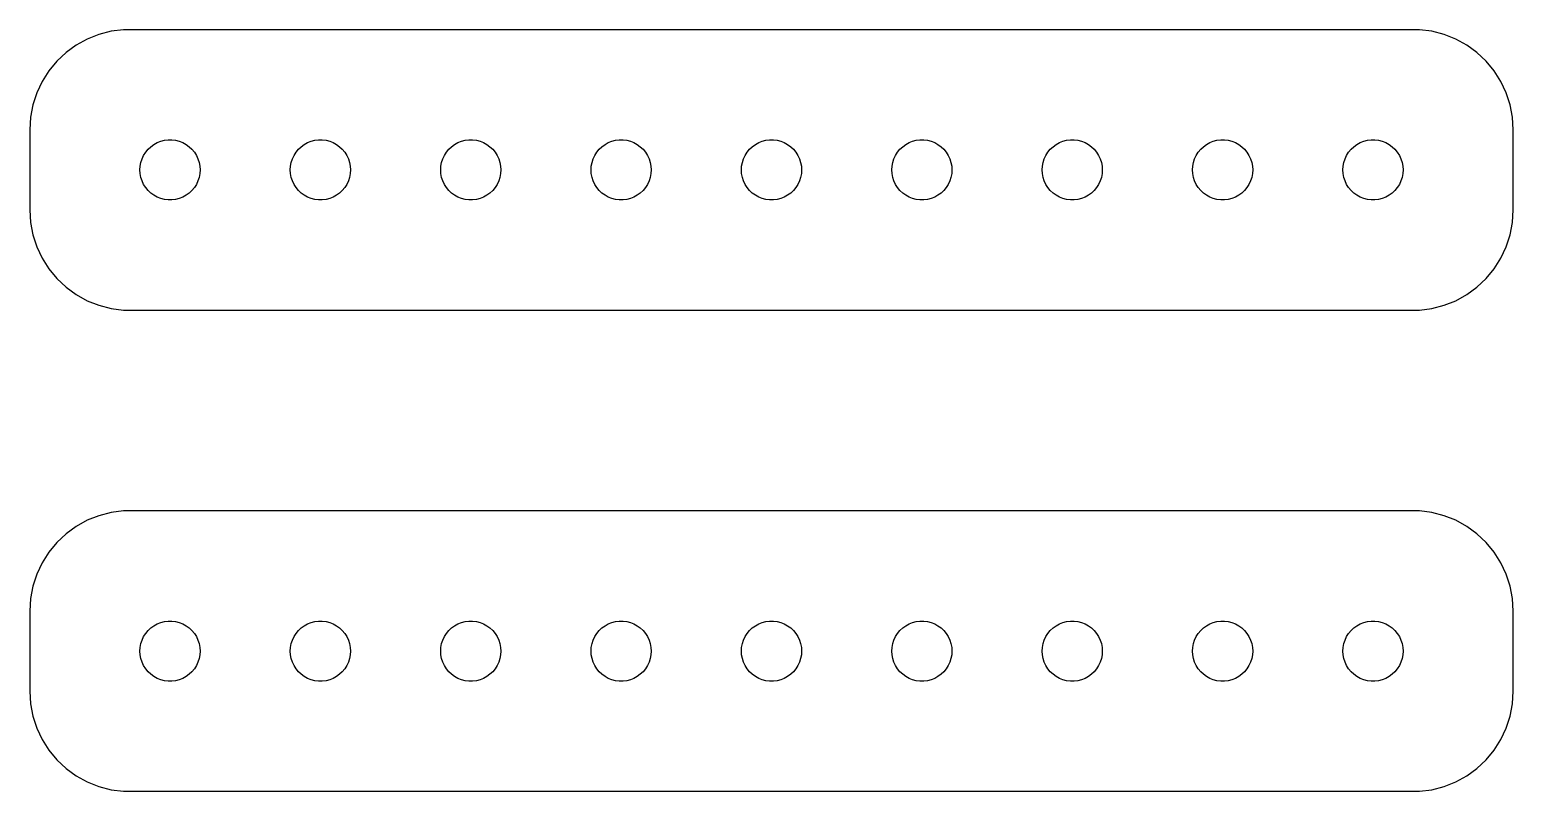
# Model space of a CAD drawing. Header units: metres. Extents: x -37 to 37, y 65 to 151.
# Drawn here: x -37 to 37, y 65 to 103 of the extents above; entities that cross this region are included whole.
import ezdxf

# ---------------------------------------------------------------- set-up
doc = ezdxf.new("R2010")
doc.units = ezdxf.units.M

msp = doc.modelspace()

# ---------------------------------------------------------------- linework, layer by layer
for p, q in [((-32.9369, 102.911), (-33.5451, 102.755)), ((-32.3139, 102.99), (-32.9369, 102.911)), ((32.3139, 102.99), (-32.3139, 102.99)), ((32.9369, 102.911), (32.3139, 102.99)), ((33.5451, 102.755), (32.9369, 102.911)), ((-34.6791, 102.222), (-35.1871, 101.853)), ((-34.1289, 102.524), (-34.6791, 102.222)), ((-33.5451, 102.755), (-34.1289, 102.524)), ((34.1289, 102.524), (33.5451, 102.755)), ((34.6791, 102.222), (34.1289, 102.524)), ((35.1871, 101.853), (34.6791, 102.222)), ((-35.6448, 101.423), (-36.0451, 100.939)), ((-35.1871, 101.853), (-35.6448, 101.423)), ((35.6448, 101.423), (35.1871, 101.853)), ((36.0451, 100.939), (35.6448, 101.423)), ((-36.0451, 100.939), (-36.3815, 100.409)), ((36.3815, 100.409), (36.0451, 100.939)), ((-36.3815, 100.409), (-36.6489, 99.8406)), ((36.6489, 99.8406), (36.3815, 100.409)), ((-36.8429, 99.2434), (-36.9606, 98.6267)), ((-36.6489, 99.8406), (-36.8429, 99.2434)), ((36.8429, 99.2434), (36.6489, 99.8406)), ((36.9606, 98.6267), (36.8429, 99.2434)), ((-36.9606, 98.6267), (-37, 98)), ((37, 98), (36.9606, 98.6267)), ((-37, 98), (-37, 94)), ((37, 94), (37, 98)), ((-31.2135, 96.8817), (-31.0934, 97.0268)), ((-31.0934, 97.0268), (-30.9561, 97.1558)), ((-30.9561, 97.1558), (-30.8037, 97.2665)), ((-30.8037, 97.2665), (-30.6387, 97.3572)), ((-30.6387, 97.3572), (-30.4635, 97.4266)), ((-30.4635, 97.4266), (-30.2811, 97.4734)), ((-30.2811, 97.4734), (-30.0942, 97.497)), ((-30.0942, 97.497), (-29.9058, 97.497)), ((-29.9058, 97.497), (-29.7189, 97.4734)), ((-29.7189, 97.4734), (-29.5365, 97.4266)), ((-29.5365, 97.4266), (-29.3613, 97.3572)), ((-29.3613, 97.3572), (-29.1963, 97.2665)), ((-29.1963, 97.2665), (-29.0439, 97.1558)), ((-29.0439, 97.1558), (-28.9065, 97.0268)), ((-28.9065, 97.0268), (-28.7865, 96.8817)), ((-23.7135, 96.8817), (-23.5934, 97.0268)), ((-23.5934, 97.0268), (-23.4561, 97.1558)), ((-23.4561, 97.1558), (-23.3037, 97.2665)), ((-23.3037, 97.2665), (-23.1387, 97.3572)), ((-23.1387, 97.3572), (-22.9635, 97.4266)), ((-22.9635, 97.4266), (-22.7811, 97.4734)), ((-22.7811, 97.4734), (-22.5942, 97.497)), ((-22.5942, 97.497), (-22.4058, 97.497)), ((-22.4058, 97.497), (-22.2189, 97.4734)), ((-22.2189, 97.4734), (-22.0365, 97.4266)), ((-22.0365, 97.4266), (-21.8613, 97.3572)), ((-21.8613, 97.3572), (-21.6963, 97.2665)), ((-21.6963, 97.2665), (-21.5439, 97.1558)), ((-21.5439, 97.1558), (-21.4065, 97.0268)), ((-21.4065, 97.0268), (-21.2865, 96.8817)), ((-16.2135, 96.8817), (-16.0934, 97.0268)), ((-16.0934, 97.0268), (-15.9561, 97.1558)), ((-15.9561, 97.1558), (-15.8037, 97.2665)), ((-15.8037, 97.2665), (-15.6387, 97.3572)), ((-15.6387, 97.3572), (-15.4635, 97.4266)), ((-15.4635, 97.4266), (-15.2811, 97.4734)), ((-15.2811, 97.4734), (-15.0942, 97.497)), ((-15.0942, 97.497), (-14.9058, 97.497)), ((-14.9058, 97.497), (-14.7189, 97.4734)), ((-14.7189, 97.4734), (-14.5365, 97.4266)), ((-14.5365, 97.4266), (-14.3613, 97.3572)), ((-14.3613, 97.3572), (-14.1963, 97.2665)), ((-14.1963, 97.2665), (-14.0439, 97.1558)), ((-14.0439, 97.1558), (-13.9065, 97.0268)), ((-13.9065, 97.0268), (-13.7865, 96.8817)), ((-8.71352, 96.8817), (-8.59344, 97.0268)), ((-8.59344, 97.0268), (-8.45613, 97.1558)), ((-8.45613, 97.1558), (-8.30373, 97.2665)), ((-8.30373, 97.2665), (-8.13866, 97.3572)), ((-8.13866, 97.3572), (-7.96352, 97.4266)), ((-7.96352, 97.4266), (-7.78107, 97.4734)), ((-7.78107, 97.4734), (-7.59418, 97.497)), ((-7.59418, 97.497), (-7.40581, 97.497)), ((-7.40581, 97.497), (-7.21892, 97.4734)), ((-7.21892, 97.4734), (-7.03647, 97.4266)), ((-7.03647, 97.4266), (-6.86133, 97.3572)), ((-6.86133, 97.3572), (-6.69626, 97.2665)), ((-6.69626, 97.2665), (-6.54385, 97.1558)), ((-6.54385, 97.1558), (-6.40654, 97.0268)), ((-6.40654, 97.0268), (-6.28647, 96.8817)), ((-1.21352, 96.8817), (-1.09344, 97.0268)), ((-1.09344, 97.0268), (-0.956131, 97.1558)), ((-0.956131, 97.1558), (-0.803726, 97.2665)), ((-0.803726, 97.2665), (-0.638657, 97.3572)), ((-0.638657, 97.3572), (-0.463516, 97.4266)), ((-0.463516, 97.4266), (-0.281067, 97.4734)), ((-0.281067, 97.4734), (-0.094177, 97.497)), ((-0.094177, 97.497), (0.094177, 97.497)), ((0.094177, 97.497), (0.281067, 97.4734)), ((0.281067, 97.4734), (0.463516, 97.4266)), ((0.463516, 97.4266), (0.638657, 97.3572)), ((0.638657, 97.3572), (0.803726, 97.2665)), ((0.803726, 97.2665), (0.956131, 97.1558)), ((0.956131, 97.1558), (1.09344, 97.0268)), ((1.09344, 97.0268), (1.21352, 96.8817)), ((6.28647, 96.8817), (6.40654, 97.0268)), ((6.40654, 97.0268), (6.54385, 97.1558)), ((6.54385, 97.1558), (6.69626, 97.2665)), ((6.69626, 97.2665), (6.86133, 97.3572)), ((6.86133, 97.3572), (7.03647, 97.4266)), ((7.03647, 97.4266), (7.21892, 97.4734)), ((7.21892, 97.4734), (7.40581, 97.497)), ((7.40581, 97.497), (7.59418, 97.497)), ((7.59418, 97.497), (7.78107, 97.4734)), ((7.78107, 97.4734), (7.96352, 97.4266)), ((7.96352, 97.4266), (8.13866, 97.3572)), ((8.13866, 97.3572), (8.30373, 97.2665)), ((8.30373, 97.2665), (8.45613, 97.1558)), ((8.45613, 97.1558), (8.59344, 97.0268)), ((8.59344, 97.0268), (8.71352, 96.8817)), ((13.7865, 96.8817), (13.9065, 97.0268)), ((13.9065, 97.0268), (14.0439, 97.1558)), ((14.0439, 97.1558), (14.1963, 97.2665)), ((14.1963, 97.2665), (14.3613, 97.3572)), ((14.3613, 97.3572), (14.5365, 97.4266)), ((14.5365, 97.4266), (14.7189, 97.4734)), ((14.7189, 97.4734), (14.9058, 97.497)), ((14.9058, 97.497), (15.0942, 97.497)), ((15.0942, 97.497), (15.2811, 97.4734)), ((15.2811, 97.4734), (15.4635, 97.4266)), ((15.4635, 97.4266), (15.6387, 97.3572)), ((15.6387, 97.3572), (15.8037, 97.2665)), ((15.8037, 97.2665), (15.9561, 97.1558)), ((15.9561, 97.1558), (16.0934, 97.0268)), ((16.0934, 97.0268), (16.2135, 96.8817)), ((21.2865, 96.8817), (21.4065, 97.0268)), ((21.4065, 97.0268), (21.5439, 97.1558)), ((21.5439, 97.1558), (21.6963, 97.2665)), ((21.6963, 97.2665), (21.8613, 97.3572)), ((21.8613, 97.3572), (22.0365, 97.4266)), ((22.0365, 97.4266), (22.2189, 97.4734)), ((22.2189, 97.4734), (22.4058, 97.497)), ((22.4058, 97.497), (22.5942, 97.497)), ((22.5942, 97.497), (22.7811, 97.4734)), ((22.7811, 97.4734), (22.9635, 97.4266)), ((22.9635, 97.4266), (23.1387, 97.3572)), ((23.1387, 97.3572), (23.3037, 97.2665)), ((23.3037, 97.2665), (23.4561, 97.1558)), ((23.4561, 97.1558), (23.5934, 97.0268)), ((23.5934, 97.0268), (23.7135, 96.8817)), ((28.7865, 96.8817), (28.9065, 97.0268)), ((28.9065, 97.0268), (29.0439, 97.1558)), ((29.0439, 97.1558), (29.1963, 97.2665)), ((29.1963, 97.2665), (29.3613, 97.3572)), ((29.3613, 97.3572), (29.5365, 97.4266)), ((29.5365, 97.4266), (29.7189, 97.4734)), ((29.7189, 97.4734), (29.9058, 97.497)), ((29.9058, 97.497), (30.0942, 97.497)), ((30.0942, 97.497), (30.2811, 97.4734)), ((30.2811, 97.4734), (30.4635, 97.4266)), ((30.4635, 97.4266), (30.6387, 97.3572)), ((30.6387, 97.3572), (30.8037, 97.2665)), ((30.8037, 97.2665), (30.9561, 97.1558)), ((30.9561, 97.1558), (31.0934, 97.0268)), ((31.0934, 97.0268), (31.2135, 96.8817)), ((-31.4882, 96.188), (-31.4529, 96.373)), ((-31.4529, 96.373), (-31.3947, 96.5522)), ((-31.3947, 96.5522), (-31.3145, 96.7226)), ((-31.3145, 96.7226), (-31.2135, 96.8817)), ((-28.7865, 96.8817), (-28.6855, 96.7226)), ((-28.6855, 96.7226), (-28.6053, 96.5522)), ((-28.6053, 96.5522), (-28.5471, 96.373)), ((-28.5471, 96.373), (-28.5118, 96.188)), ((-23.9882, 96.188), (-23.9529, 96.373)), ((-23.9529, 96.373), (-23.8947, 96.5522)), ((-23.8947, 96.5522), (-23.8145, 96.7226)), ((-23.8145, 96.7226), (-23.7135, 96.8817)), ((-21.2865, 96.8817), (-21.1855, 96.7226)), ((-21.1855, 96.7226), (-21.1053, 96.5522)), ((-21.1053, 96.5522), (-21.0471, 96.373)), ((-21.0471, 96.373), (-21.0118, 96.188)), ((-16.4882, 96.188), (-16.4529, 96.373)), ((-16.4529, 96.373), (-16.3947, 96.5522)), ((-16.3947, 96.5522), (-16.3145, 96.7226)), ((-16.3145, 96.7226), (-16.2135, 96.8817)), ((-13.7865, 96.8817), (-13.6855, 96.7226)), ((-13.6855, 96.7226), (-13.6053, 96.5522)), ((-13.6053, 96.5522), (-13.5471, 96.373)), ((-13.5471, 96.373), (-13.5118, 96.188)), ((-8.98816, 96.188), (-8.95287, 96.373)), ((-8.95287, 96.373), (-8.89465, 96.5522)), ((-8.89465, 96.5522), (-8.81445, 96.7226)), ((-8.81445, 96.7226), (-8.71352, 96.8817)), ((-6.28647, 96.8817), (-6.18553, 96.7226)), ((-6.18553, 96.7226), (-6.10533, 96.5522)), ((-6.10533, 96.5522), (-6.04712, 96.373)), ((-6.04712, 96.373), (-6.01183, 96.188)), ((-1.48816, 96.188), (-1.45287, 96.373)), ((-1.45287, 96.373), (-1.39465, 96.5522)), ((-1.39465, 96.5522), (-1.31445, 96.7226)), ((-1.31445, 96.7226), (-1.21352, 96.8817)), ((1.21352, 96.8817), (1.31445, 96.7226)), ((1.31445, 96.7226), (1.39465, 96.5522)), ((1.39465, 96.5522), (1.45287, 96.373)), ((1.45287, 96.373), (1.48816, 96.188)), ((6.01183, 96.188), (6.04712, 96.373)), ((6.04712, 96.373), (6.10533, 96.5522)), ((6.10533, 96.5522), (6.18553, 96.7226)), ((6.18553, 96.7226), (6.28647, 96.8817)), ((8.71352, 96.8817), (8.81445, 96.7226)), ((8.81445, 96.7226), (8.89465, 96.5522)), ((8.89465, 96.5522), (8.95287, 96.373)), ((8.95287, 96.373), (8.98816, 96.188)), ((13.5118, 96.188), (13.5471, 96.373)), ((13.5471, 96.373), (13.6053, 96.5522)), ((13.6053, 96.5522), (13.6855, 96.7226)), ((13.6855, 96.7226), (13.7865, 96.8817)), ((16.2135, 96.8817), (16.3145, 96.7226)), ((16.3145, 96.7226), (16.3947, 96.5522)), ((16.3947, 96.5522), (16.4529, 96.373)), ((16.4529, 96.373), (16.4882, 96.188)), ((21.0118, 96.188), (21.0471, 96.373)), ((21.0471, 96.373), (21.1053, 96.5522)), ((21.1053, 96.5522), (21.1855, 96.7226)), ((21.1855, 96.7226), (21.2865, 96.8817)), ((23.7135, 96.8817), (23.8145, 96.7226)), ((23.8145, 96.7226), (23.8947, 96.5522)), ((23.8947, 96.5522), (23.9529, 96.373)), ((23.9529, 96.373), (23.9882, 96.188)), ((28.5118, 96.188), (28.5471, 96.373)), ((28.5471, 96.373), (28.6053, 96.5522)), ((28.6053, 96.5522), (28.6855, 96.7226)), ((28.6855, 96.7226), (28.7865, 96.8817)), ((31.2135, 96.8817), (31.3145, 96.7226)), ((31.3145, 96.7226), (31.3947, 96.5522)), ((31.3947, 96.5522), (31.4529, 96.373)), ((31.4529, 96.373), (31.4882, 96.188)), ((-31.5, 96), (-31.4882, 96.188)), ((-31.4882, 95.812), (-31.5, 96)), ((-31.4529, 95.627), (-31.4882, 95.812)), ((-31.3947, 95.4478), (-31.4529, 95.627)), ((-28.5471, 95.627), (-28.6053, 95.4478)), ((-28.5118, 95.812), (-28.5471, 95.627)), ((-28.5118, 96.188), (-28.5, 96)), ((-28.5, 96), (-28.5118, 95.812)), ((-24, 96), (-23.9882, 96.188)), ((-23.9882, 95.812), (-24, 96)), ((-23.9529, 95.627), (-23.9882, 95.812)), ((-23.8947, 95.4478), (-23.9529, 95.627)), ((-21.0471, 95.627), (-21.1053, 95.4478)), ((-21.0118, 95.812), (-21.0471, 95.627)), ((-21.0118, 96.188), (-21, 96)), ((-21, 96), (-21.0118, 95.812)), ((-16.5, 96), (-16.4882, 96.188)), ((-16.4882, 95.812), (-16.5, 96)), ((-16.4529, 95.627), (-16.4882, 95.812)), ((-16.3947, 95.4478), (-16.4529, 95.627)), ((-13.5471, 95.627), (-13.6053, 95.4478)), ((-13.5118, 95.812), (-13.5471, 95.627)), ((-13.5118, 96.188), (-13.5, 96)), ((-13.5, 96), (-13.5118, 95.812)), ((-9, 96), (-8.98816, 96.188)), ((-8.98816, 95.812), (-9, 96)), ((-8.95287, 95.627), (-8.98816, 95.812)), ((-8.89465, 95.4478), (-8.95287, 95.627)), ((-6.04712, 95.627), (-6.10533, 95.4478)), ((-6.01183, 95.812), (-6.04712, 95.627)), ((-6.01183, 96.188), (-6, 96)), ((-6, 96), (-6.01183, 95.812)), ((-1.5, 96), (-1.48816, 96.188)), ((-1.48816, 95.812), (-1.5, 96)), ((-1.45287, 95.627), (-1.48816, 95.812)), ((-1.39465, 95.4478), (-1.45287, 95.627)), ((1.45287, 95.627), (1.39465, 95.4478)), ((1.48816, 95.812), (1.45287, 95.627)), ((1.48816, 96.188), (1.5, 96)), ((1.5, 96), (1.48816, 95.812)), ((6, 96), (6.01183, 96.188)), ((6.01183, 95.812), (6, 96)), ((6.04712, 95.627), (6.01183, 95.812)), ((6.10533, 95.4478), (6.04712, 95.627)), ((8.95287, 95.627), (8.89465, 95.4478)), ((8.98816, 95.812), (8.95287, 95.627)), ((8.98816, 96.188), (9, 96)), ((9, 96), (8.98816, 95.812)), ((13.5, 96), (13.5118, 96.188)), ((13.5118, 95.812), (13.5, 96)), ((13.5471, 95.627), (13.5118, 95.812)), ((13.6053, 95.4478), (13.5471, 95.627)), ((16.4529, 95.627), (16.3947, 95.4478)), ((16.4882, 95.812), (16.4529, 95.627)), ((16.4882, 96.188), (16.5, 96)), ((16.5, 96), (16.4882, 95.812)), ((21, 96), (21.0118, 96.188)), ((21.0118, 95.812), (21, 96)), ((21.0471, 95.627), (21.0118, 95.812)), ((21.1053, 95.4478), (21.0471, 95.627)), ((23.9529, 95.627), (23.8947, 95.4478)), ((23.9882, 95.812), (23.9529, 95.627)), ((23.9882, 96.188), (24, 96)), ((24, 96), (23.9882, 95.812)), ((28.5, 96), (28.5118, 96.188)), ((28.5118, 95.812), (28.5, 96)), ((28.5471, 95.627), (28.5118, 95.812)), ((28.6053, 95.4478), (28.5471, 95.627)), ((31.4529, 95.627), (31.3947, 95.4478)), ((31.4882, 95.812), (31.4529, 95.627)), ((31.4882, 96.188), (31.5, 96)), ((31.5, 96), (31.4882, 95.812)), ((-31.3145, 95.2774), (-31.3947, 95.4478)), ((-31.2135, 95.1183), (-31.3145, 95.2774)), ((-31.0934, 94.9732), (-31.2135, 95.1183)), ((-30.9561, 94.8442), (-31.0934, 94.9732)), ((-30.8037, 94.7335), (-30.9561, 94.8442)), ((-30.6387, 94.6428), (-30.8037, 94.7335)), ((-29.1963, 94.7335), (-29.3613, 94.6428)), ((-29.0439, 94.8442), (-29.1963, 94.7335)), ((-28.9065, 94.9732), (-29.0439, 94.8442)), ((-28.7865, 95.1183), (-28.9065, 94.9732)), ((-28.6855, 95.2774), (-28.7865, 95.1183)), ((-28.6053, 95.4478), (-28.6855, 95.2774)), ((-23.8145, 95.2774), (-23.8947, 95.4478)), ((-23.7135, 95.1183), (-23.8145, 95.2774)), ((-23.5934, 94.9732), (-23.7135, 95.1183)), ((-23.4561, 94.8442), (-23.5934, 94.9732)), ((-23.3037, 94.7335), (-23.4561, 94.8442)), ((-23.1387, 94.6428), (-23.3037, 94.7335)), ((-21.6963, 94.7335), (-21.8613, 94.6428)), ((-21.5439, 94.8442), (-21.6963, 94.7335)), ((-21.4065, 94.9732), (-21.5439, 94.8442)), ((-21.2865, 95.1183), (-21.4065, 94.9732)), ((-21.1855, 95.2774), (-21.2865, 95.1183)), ((-21.1053, 95.4478), (-21.1855, 95.2774)), ((-16.3145, 95.2774), (-16.3947, 95.4478)), ((-16.2135, 95.1183), (-16.3145, 95.2774)), ((-16.0934, 94.9732), (-16.2135, 95.1183)), ((-15.9561, 94.8442), (-16.0934, 94.9732)), ((-15.8037, 94.7335), (-15.9561, 94.8442)), ((-15.6387, 94.6428), (-15.8037, 94.7335)), ((-14.1963, 94.7335), (-14.3613, 94.6428)), ((-14.0439, 94.8442), (-14.1963, 94.7335)), ((-13.9065, 94.9732), (-14.0439, 94.8442)), ((-13.7865, 95.1183), (-13.9065, 94.9732)), ((-13.6855, 95.2774), (-13.7865, 95.1183)), ((-13.6053, 95.4478), (-13.6855, 95.2774)), ((-8.81445, 95.2774), (-8.89465, 95.4478)), ((-8.71352, 95.1183), (-8.81445, 95.2774)), ((-8.59344, 94.9732), (-8.71352, 95.1183)), ((-8.45613, 94.8442), (-8.59344, 94.9732)), ((-8.30373, 94.7335), (-8.45613, 94.8442)), ((-8.13866, 94.6428), (-8.30373, 94.7335)), ((-6.69626, 94.7335), (-6.86133, 94.6428)), ((-6.54385, 94.8442), (-6.69626, 94.7335)), ((-6.40654, 94.9732), (-6.54385, 94.8442)), ((-6.28647, 95.1183), (-6.40654, 94.9732)), ((-6.18553, 95.2774), (-6.28647, 95.1183)), ((-6.10533, 95.4478), (-6.18553, 95.2774)), ((-1.31445, 95.2774), (-1.39465, 95.4478)), ((-1.21352, 95.1183), (-1.31445, 95.2774)), ((-1.09344, 94.9732), (-1.21352, 95.1183)), ((-0.956131, 94.8442), (-1.09344, 94.9732)), ((-0.803726, 94.7335), (-0.956131, 94.8442)), ((-0.638657, 94.6428), (-0.803726, 94.7335)), ((0.803726, 94.7335), (0.638657, 94.6428)), ((0.956131, 94.8442), (0.803726, 94.7335)), ((1.09344, 94.9732), (0.956131, 94.8442)), ((1.21352, 95.1183), (1.09344, 94.9732)), ((1.31445, 95.2774), (1.21352, 95.1183)), ((1.39465, 95.4478), (1.31445, 95.2774)), ((6.18553, 95.2774), (6.10533, 95.4478)), ((6.28647, 95.1183), (6.18553, 95.2774)), ((6.40654, 94.9732), (6.28647, 95.1183)), ((6.54385, 94.8442), (6.40654, 94.9732)), ((6.69626, 94.7335), (6.54385, 94.8442)), ((6.86133, 94.6428), (6.69626, 94.7335)), ((8.30373, 94.7335), (8.13866, 94.6428)), ((8.45613, 94.8442), (8.30373, 94.7335)), ((8.59344, 94.9732), (8.45613, 94.8442)), ((8.71352, 95.1183), (8.59344, 94.9732)), ((8.81445, 95.2774), (8.71352, 95.1183)), ((8.89465, 95.4478), (8.81445, 95.2774)), ((13.6855, 95.2774), (13.6053, 95.4478)), ((13.7865, 95.1183), (13.6855, 95.2774)), ((13.9065, 94.9732), (13.7865, 95.1183)), ((14.0439, 94.8442), (13.9065, 94.9732)), ((14.1963, 94.7335), (14.0439, 94.8442)), ((14.3613, 94.6428), (14.1963, 94.7335)), ((15.8037, 94.7335), (15.6387, 94.6428)), ((15.9561, 94.8442), (15.8037, 94.7335)), ((16.0934, 94.9732), (15.9561, 94.8442)), ((16.2135, 95.1183), (16.0934, 94.9732)), ((16.3145, 95.2774), (16.2135, 95.1183)), ((16.3947, 95.4478), (16.3145, 95.2774)), ((21.1855, 95.2774), (21.1053, 95.4478)), ((21.2865, 95.1183), (21.1855, 95.2774)), ((21.4065, 94.9732), (21.2865, 95.1183)), ((21.5439, 94.8442), (21.4065, 94.9732)), ((21.6963, 94.7335), (21.5439, 94.8442)), ((21.8613, 94.6428), (21.6963, 94.7335)), ((23.3037, 94.7335), (23.1387, 94.6428)), ((23.4561, 94.8442), (23.3037, 94.7335)), ((23.5934, 94.9732), (23.4561, 94.8442)), ((23.7135, 95.1183), (23.5934, 94.9732)), ((23.8145, 95.2774), (23.7135, 95.1183)), ((23.8947, 95.4478), (23.8145, 95.2774)), ((28.6855, 95.2774), (28.6053, 95.4478)), ((28.7865, 95.1183), (28.6855, 95.2774)), ((28.9065, 94.9732), (28.7865, 95.1183)), ((29.0439, 94.8442), (28.9065, 94.9732)), ((29.1963, 94.7335), (29.0439, 94.8442)), ((29.3613, 94.6428), (29.1963, 94.7335)), ((30.8037, 94.7335), (30.6387, 94.6428)), ((30.9561, 94.8442), (30.8037, 94.7335)), ((31.0934, 94.9732), (30.9561, 94.8442)), ((31.2135, 95.1183), (31.0934, 94.9732)), ((31.3145, 95.2774), (31.2135, 95.1183)), ((31.3947, 95.4478), (31.3145, 95.2774)), ((-37, 94), (-36.9606, 93.3733)), ((-30.4635, 94.5734), (-30.6387, 94.6428)), ((-30.2811, 94.5266), (-30.4635, 94.5734)), ((-30.0942, 94.503), (-30.2811, 94.5266)), ((-29.9058, 94.503), (-30.0942, 94.503)), ((-29.7189, 94.5266), (-29.9058, 94.503)), ((-29.5365, 94.5734), (-29.7189, 94.5266)), ((-29.3613, 94.6428), (-29.5365, 94.5734)), ((-22.9635, 94.5734), (-23.1387, 94.6428)), ((-22.7811, 94.5266), (-22.9635, 94.5734)), ((-22.5942, 94.503), (-22.7811, 94.5266)), ((-22.4058, 94.503), (-22.5942, 94.503)), ((-22.2189, 94.5266), (-22.4058, 94.503)), ((-22.0365, 94.5734), (-22.2189, 94.5266)), ((-21.8613, 94.6428), (-22.0365, 94.5734)), ((-15.4635, 94.5734), (-15.6387, 94.6428)), ((-15.2811, 94.5266), (-15.4635, 94.5734)), ((-15.0942, 94.503), (-15.2811, 94.5266)), ((-14.9058, 94.503), (-15.0942, 94.503)), ((-14.7189, 94.5266), (-14.9058, 94.503)), ((-14.5365, 94.5734), (-14.7189, 94.5266)), ((-14.3613, 94.6428), (-14.5365, 94.5734)), ((-7.96352, 94.5734), (-8.13866, 94.6428)), ((-7.78107, 94.5266), (-7.96352, 94.5734)), ((-7.59418, 94.503), (-7.78107, 94.5266)), ((-7.40581, 94.503), (-7.59418, 94.503)), ((-7.21892, 94.5266), (-7.40581, 94.503)), ((-7.03647, 94.5734), (-7.21892, 94.5266)), ((-6.86133, 94.6428), (-7.03647, 94.5734)), ((-0.463516, 94.5734), (-0.638657, 94.6428)), ((-0.281067, 94.5266), (-0.463516, 94.5734)), ((-0.094177, 94.503), (-0.281067, 94.5266)), ((0.094177, 94.503), (-0.094177, 94.503)), ((0.281067, 94.5266), (0.094177, 94.503)), ((0.463516, 94.5734), (0.281067, 94.5266)), ((0.638657, 94.6428), (0.463516, 94.5734)), ((7.03647, 94.5734), (6.86133, 94.6428)), ((7.21892, 94.5266), (7.03647, 94.5734)), ((7.40581, 94.503), (7.21892, 94.5266)), ((7.59418, 94.503), (7.40581, 94.503)), ((7.78107, 94.5266), (7.59418, 94.503)), ((7.96352, 94.5734), (7.78107, 94.5266)), ((8.13866, 94.6428), (7.96352, 94.5734)), ((14.5365, 94.5734), (14.3613, 94.6428)), ((14.7189, 94.5266), (14.5365, 94.5734)), ((14.9058, 94.503), (14.7189, 94.5266)), ((15.0942, 94.503), (14.9058, 94.503)), ((15.2811, 94.5266), (15.0942, 94.503)), ((15.4635, 94.5734), (15.2811, 94.5266)), ((15.6387, 94.6428), (15.4635, 94.5734)), ((22.0365, 94.5734), (21.8613, 94.6428)), ((22.2189, 94.5266), (22.0365, 94.5734)), ((22.4058, 94.503), (22.2189, 94.5266)), ((22.5942, 94.503), (22.4058, 94.503)), ((22.7811, 94.5266), (22.5942, 94.503)), ((22.9635, 94.5734), (22.7811, 94.5266)), ((23.1387, 94.6428), (22.9635, 94.5734)), ((29.5365, 94.5734), (29.3613, 94.6428)), ((29.7189, 94.5266), (29.5365, 94.5734)), ((29.9058, 94.503), (29.7189, 94.5266)), ((30.0942, 94.503), (29.9058, 94.503)), ((30.2811, 94.5266), (30.0942, 94.503)), ((30.4635, 94.5734), (30.2811, 94.5266)), ((30.6387, 94.6428), (30.4635, 94.5734)), ((36.9606, 93.3733), (37, 94)), ((-36.9606, 93.3733), (-36.8429, 92.7566)), ((36.8429, 92.7566), (36.9606, 93.3733)), ((-36.8429, 92.7566), (-36.6489, 92.1594)), ((36.6489, 92.1594), (36.8429, 92.7566)), ((-36.6489, 92.1594), (-36.3815, 91.5912)), ((36.3815, 91.5912), (36.6489, 92.1594)), ((-36.3815, 91.5912), (-36.0451, 91.0611)), ((-36.0451, 91.0611), (-35.6448, 90.5773)), ((35.6448, 90.5773), (36.0451, 91.0611)), ((36.0451, 91.0611), (36.3815, 91.5912)), ((-35.6448, 90.5773), (-35.1871, 90.1474)), ((35.1871, 90.1474), (35.6448, 90.5773)), ((-35.1871, 90.1474), (-34.6791, 89.7784)), ((-34.6791, 89.7784), (-34.1289, 89.4759)), ((34.1289, 89.4759), (34.6791, 89.7784)), ((34.6791, 89.7784), (35.1871, 90.1474)), ((-34.1289, 89.4759), (-33.5451, 89.2447)), ((-33.5451, 89.2447), (-32.9369, 89.0886)), ((-32.9369, 89.0886), (-32.3139, 89.0099)), ((-32.3139, 89.0099), (32.3139, 89.0099)), ((32.3139, 89.0099), (32.9369, 89.0886)), ((32.9369, 89.0886), (33.5451, 89.2447)), ((33.5451, 89.2447), (34.1289, 89.4759)), ((-34.1289, 78.5241), (-34.6791, 78.2216)), ((-33.5451, 78.7553), (-34.1289, 78.5241)), ((-32.9369, 78.9114), (-33.5451, 78.7553)), ((-32.3139, 78.9901), (-32.9369, 78.9114)), ((32.3139, 78.9901), (-32.3139, 78.9901)), ((32.9369, 78.9114), (32.3139, 78.9901)), ((33.5451, 78.7553), (32.9369, 78.9114)), ((34.1289, 78.5241), (33.5451, 78.7553)), ((34.6791, 78.2216), (34.1289, 78.5241)), ((-35.1871, 77.8526), (-35.6448, 77.4227)), ((-34.6791, 78.2216), (-35.1871, 77.8526)), ((35.1871, 77.8526), (34.6791, 78.2216)), ((35.6448, 77.4227), (35.1871, 77.8526)), ((-35.6448, 77.4227), (-36.0451, 76.9389)), ((36.0451, 76.9389), (35.6448, 77.4227)), ((-36.3815, 76.4088), (-36.6489, 75.8406)), ((-36.0451, 76.9389), (-36.3815, 76.4088)), ((36.3815, 76.4088), (36.0451, 76.9389)), ((36.6489, 75.8406), (36.3815, 76.4088)), ((-36.6489, 75.8406), (-36.8429, 75.2434)), ((36.8429, 75.2434), (36.6489, 75.8406)), ((-36.8429, 75.2434), (-36.9606, 74.6267)), ((36.9606, 74.6267), (36.8429, 75.2434)), ((-36.9606, 74.6267), (-37, 74)), ((-37, 74), (-37, 70)), ((37, 74), (36.9606, 74.6267)), ((37, 70), (37, 74)), ((-30.9561, 73.1558), (-30.8037, 73.2665)), ((-30.8037, 73.2665), (-30.6387, 73.3572)), ((-30.6387, 73.3572), (-30.4635, 73.4266)), ((-30.4635, 73.4266), (-30.2811, 73.4734)), ((-30.2811, 73.4734), (-30.0942, 73.497)), ((-30.0942, 73.497), (-29.9058, 73.497)), ((-29.9058, 73.497), (-29.7189, 73.4734)), ((-29.7189, 73.4734), (-29.5365, 73.4266)), ((-29.5365, 73.4266), (-29.3613, 73.3572)), ((-29.3613, 73.3572), (-29.1963, 73.2665)), ((-29.1963, 73.2665), (-29.0439, 73.1558)), ((-23.4561, 73.1558), (-23.3037, 73.2665)), ((-23.3037, 73.2665), (-23.1387, 73.3572)), ((-23.1387, 73.3572), (-22.9635, 73.4266)), ((-22.9635, 73.4266), (-22.7811, 73.4734)), ((-22.7811, 73.4734), (-22.5942, 73.497)), ((-22.5942, 73.497), (-22.4058, 73.497)), ((-22.4058, 73.497), (-22.2189, 73.4734)), ((-22.2189, 73.4734), (-22.0365, 73.4266)), ((-22.0365, 73.4266), (-21.8613, 73.3572)), ((-21.8613, 73.3572), (-21.6963, 73.2665)), ((-21.6963, 73.2665), (-21.5439, 73.1558)), ((-15.9561, 73.1558), (-15.8037, 73.2665)), ((-15.8037, 73.2665), (-15.6387, 73.3572)), ((-15.6387, 73.3572), (-15.4635, 73.4266)), ((-15.4635, 73.4266), (-15.2811, 73.4734)), ((-15.2811, 73.4734), (-15.0942, 73.497)), ((-15.0942, 73.497), (-14.9058, 73.497)), ((-14.9058, 73.497), (-14.7189, 73.4734)), ((-14.7189, 73.4734), (-14.5365, 73.4266)), ((-14.5365, 73.4266), (-14.3613, 73.3572)), ((-14.3613, 73.3572), (-14.1963, 73.2665)), ((-14.1963, 73.2665), (-14.0439, 73.1558)), ((-8.45613, 73.1558), (-8.30373, 73.2665)), ((-8.30373, 73.2665), (-8.13866, 73.3572)), ((-8.13866, 73.3572), (-7.96352, 73.4266)), ((-7.96352, 73.4266), (-7.78107, 73.4734)), ((-7.78107, 73.4734), (-7.59418, 73.497)), ((-7.59418, 73.497), (-7.40581, 73.497)), ((-7.40581, 73.497), (-7.21892, 73.4734)), ((-7.21892, 73.4734), (-7.03647, 73.4266)), ((-7.03647, 73.4266), (-6.86133, 73.3572)), ((-6.86133, 73.3572), (-6.69626, 73.2665)), ((-6.69626, 73.2665), (-6.54385, 73.1558)), ((-0.956131, 73.1558), (-0.803726, 73.2665)), ((-0.803726, 73.2665), (-0.638657, 73.3572)), ((-0.638657, 73.3572), (-0.463516, 73.4266)), ((-0.463516, 73.4266), (-0.281067, 73.4734)), ((-0.281067, 73.4734), (-0.094177, 73.497)), ((-0.094177, 73.497), (0.094177, 73.497)), ((0.094177, 73.497), (0.281067, 73.4734)), ((0.281067, 73.4734), (0.463516, 73.4266)), ((0.463516, 73.4266), (0.638657, 73.3572)), ((0.638657, 73.3572), (0.803726, 73.2665)), ((0.803726, 73.2665), (0.956131, 73.1558)), ((6.54385, 73.1558), (6.69626, 73.2665)), ((6.69626, 73.2665), (6.86133, 73.3572)), ((6.86133, 73.3572), (7.03647, 73.4266)), ((7.03647, 73.4266), (7.21892, 73.4734)), ((7.21892, 73.4734), (7.40581, 73.497)), ((7.40581, 73.497), (7.59418, 73.497)), ((7.59418, 73.497), (7.78107, 73.4734)), ((7.78107, 73.4734), (7.96352, 73.4266)), ((7.96352, 73.4266), (8.13866, 73.3572)), ((8.13866, 73.3572), (8.30373, 73.2665)), ((8.30373, 73.2665), (8.45613, 73.1558)), ((14.0439, 73.1558), (14.1963, 73.2665)), ((14.1963, 73.2665), (14.3613, 73.3572)), ((14.3613, 73.3572), (14.5365, 73.4266)), ((14.5365, 73.4266), (14.7189, 73.4734)), ((14.7189, 73.4734), (14.9058, 73.497)), ((14.9058, 73.497), (15.0942, 73.497)), ((15.0942, 73.497), (15.2811, 73.4734)), ((15.2811, 73.4734), (15.4635, 73.4266)), ((15.4635, 73.4266), (15.6387, 73.3572)), ((15.6387, 73.3572), (15.8037, 73.2665)), ((15.8037, 73.2665), (15.9561, 73.1558)), ((21.5439, 73.1558), (21.6963, 73.2665)), ((21.6963, 73.2665), (21.8613, 73.3572)), ((21.8613, 73.3572), (22.0365, 73.4266)), ((22.0365, 73.4266), (22.2189, 73.4734)), ((22.2189, 73.4734), (22.4058, 73.497)), ((22.4058, 73.497), (22.5942, 73.497)), ((22.5942, 73.497), (22.7811, 73.4734)), ((22.7811, 73.4734), (22.9635, 73.4266)), ((22.9635, 73.4266), (23.1387, 73.3572)), ((23.1387, 73.3572), (23.3037, 73.2665)), ((23.3037, 73.2665), (23.4561, 73.1558)), ((29.0439, 73.1558), (29.1963, 73.2665)), ((29.1963, 73.2665), (29.3613, 73.3572)), ((29.3613, 73.3572), (29.5365, 73.4266)), ((29.5365, 73.4266), (29.7189, 73.4734)), ((29.7189, 73.4734), (29.9058, 73.497)), ((29.9058, 73.497), (30.0942, 73.497)), ((30.0942, 73.497), (30.2811, 73.4734)), ((30.2811, 73.4734), (30.4635, 73.4266)), ((30.4635, 73.4266), (30.6387, 73.3572)), ((30.6387, 73.3572), (30.8037, 73.2665)), ((30.8037, 73.2665), (30.9561, 73.1558)), ((-31.4529, 72.373), (-31.3947, 72.5522)), ((-31.3947, 72.5522), (-31.3145, 72.7226)), ((-31.3145, 72.7226), (-31.2135, 72.8817)), ((-31.2135, 72.8817), (-31.0934, 73.0268)), ((-31.0934, 73.0268), (-30.9561, 73.1558)), ((-29.0439, 73.1558), (-28.9065, 73.0268)), ((-28.9065, 73.0268), (-28.7865, 72.8817)), ((-28.7865, 72.8817), (-28.6855, 72.7226)), ((-28.6855, 72.7226), (-28.6053, 72.5522)), ((-28.6053, 72.5522), (-28.5471, 72.373)), ((-23.9529, 72.373), (-23.8947, 72.5522)), ((-23.8947, 72.5522), (-23.8145, 72.7226)), ((-23.8145, 72.7226), (-23.7135, 72.8817)), ((-23.7135, 72.8817), (-23.5934, 73.0268)), ((-23.5934, 73.0268), (-23.4561, 73.1558)), ((-21.5439, 73.1558), (-21.4065, 73.0268)), ((-21.4065, 73.0268), (-21.2865, 72.8817)), ((-21.2865, 72.8817), (-21.1855, 72.7226)), ((-21.1855, 72.7226), (-21.1053, 72.5522)), ((-21.1053, 72.5522), (-21.0471, 72.373)), ((-16.4529, 72.373), (-16.3947, 72.5522)), ((-16.3947, 72.5522), (-16.3145, 72.7226)), ((-16.3145, 72.7226), (-16.2135, 72.8817)), ((-16.2135, 72.8817), (-16.0934, 73.0268)), ((-16.0934, 73.0268), (-15.9561, 73.1558)), ((-14.0439, 73.1558), (-13.9065, 73.0268)), ((-13.9065, 73.0268), (-13.7865, 72.8817)), ((-13.7865, 72.8817), (-13.6855, 72.7226)), ((-13.6855, 72.7226), (-13.6053, 72.5522)), ((-13.6053, 72.5522), (-13.5471, 72.373)), ((-8.95287, 72.373), (-8.89465, 72.5522)), ((-8.89465, 72.5522), (-8.81445, 72.7226)), ((-8.81445, 72.7226), (-8.71352, 72.8817)), ((-8.71352, 72.8817), (-8.59344, 73.0268)), ((-8.59344, 73.0268), (-8.45613, 73.1558)), ((-6.54385, 73.1558), (-6.40654, 73.0268)), ((-6.40654, 73.0268), (-6.28647, 72.8817)), ((-6.28647, 72.8817), (-6.18553, 72.7226)), ((-6.18553, 72.7226), (-6.10533, 72.5522)), ((-6.10533, 72.5522), (-6.04712, 72.373)), ((-1.45287, 72.373), (-1.39465, 72.5522)), ((-1.39465, 72.5522), (-1.31445, 72.7226)), ((-1.31445, 72.7226), (-1.21352, 72.8817)), ((-1.21352, 72.8817), (-1.09344, 73.0268)), ((-1.09344, 73.0268), (-0.956131, 73.1558)), ((0.956131, 73.1558), (1.09344, 73.0268)), ((1.09344, 73.0268), (1.21352, 72.8817)), ((1.21352, 72.8817), (1.31445, 72.7226)), ((1.31445, 72.7226), (1.39465, 72.5522)), ((1.39465, 72.5522), (1.45287, 72.373)), ((6.04712, 72.373), (6.10533, 72.5522)), ((6.10533, 72.5522), (6.18553, 72.7226)), ((6.18553, 72.7226), (6.28647, 72.8817)), ((6.28647, 72.8817), (6.40654, 73.0268)), ((6.40654, 73.0268), (6.54385, 73.1558)), ((8.45613, 73.1558), (8.59344, 73.0268)), ((8.59344, 73.0268), (8.71352, 72.8817)), ((8.71352, 72.8817), (8.81445, 72.7226)), ((8.81445, 72.7226), (8.89465, 72.5522)), ((8.89465, 72.5522), (8.95287, 72.373)), ((13.5471, 72.373), (13.6053, 72.5522)), ((13.6053, 72.5522), (13.6855, 72.7226)), ((13.6855, 72.7226), (13.7865, 72.8817)), ((13.7865, 72.8817), (13.9065, 73.0268)), ((13.9065, 73.0268), (14.0439, 73.1558)), ((15.9561, 73.1558), (16.0934, 73.0268)), ((16.0934, 73.0268), (16.2135, 72.8817)), ((16.2135, 72.8817), (16.3145, 72.7226)), ((16.3145, 72.7226), (16.3947, 72.5522)), ((16.3947, 72.5522), (16.4529, 72.373)), ((21.0471, 72.373), (21.1053, 72.5522)), ((21.1053, 72.5522), (21.1855, 72.7226)), ((21.1855, 72.7226), (21.2865, 72.8817)), ((21.2865, 72.8817), (21.4065, 73.0268)), ((21.4065, 73.0268), (21.5439, 73.1558)), ((23.4561, 73.1558), (23.5934, 73.0268)), ((23.5934, 73.0268), (23.7135, 72.8817)), ((23.7135, 72.8817), (23.8145, 72.7226)), ((23.8145, 72.7226), (23.8947, 72.5522)), ((23.8947, 72.5522), (23.9529, 72.373)), ((28.5471, 72.373), (28.6053, 72.5522)), ((28.6053, 72.5522), (28.6855, 72.7226)), ((28.6855, 72.7226), (28.7865, 72.8817)), ((28.7865, 72.8817), (28.9065, 73.0268)), ((28.9065, 73.0268), (29.0439, 73.1558)), ((30.9561, 73.1558), (31.0934, 73.0268)), ((31.0934, 73.0268), (31.2135, 72.8817)), ((31.2135, 72.8817), (31.3145, 72.7226)), ((31.3145, 72.7226), (31.3947, 72.5522)), ((31.3947, 72.5522), (31.4529, 72.373)), ((-31.5, 72), (-31.4882, 72.188)), ((-31.4882, 71.812), (-31.5, 72)), ((-31.4882, 72.188), (-31.4529, 72.373)), ((-31.4529, 71.627), (-31.4882, 71.812)), ((-28.5471, 72.373), (-28.5118, 72.188)), ((-28.5118, 71.812), (-28.5471, 71.627)), ((-28.5118, 72.188), (-28.5, 72)), ((-28.5, 72), (-28.5118, 71.812)), ((-24, 72), (-23.9882, 72.188)), ((-23.9882, 71.812), (-24, 72)), ((-23.9882, 72.188), (-23.9529, 72.373)), ((-23.9529, 71.627), (-23.9882, 71.812)), ((-21.0471, 72.373), (-21.0118, 72.188)), ((-21.0118, 71.812), (-21.0471, 71.627)), ((-21.0118, 72.188), (-21, 72)), ((-21, 72), (-21.0118, 71.812)), ((-16.5, 72), (-16.4882, 72.188)), ((-16.4882, 71.812), (-16.5, 72)), ((-16.4882, 72.188), (-16.4529, 72.373)), ((-16.4529, 71.627), (-16.4882, 71.812)), ((-13.5471, 72.373), (-13.5118, 72.188)), ((-13.5118, 71.812), (-13.5471, 71.627)), ((-13.5118, 72.188), (-13.5, 72)), ((-13.5, 72), (-13.5118, 71.812)), ((-9, 72), (-8.98816, 72.188)), ((-8.98816, 71.812), (-9, 72)), ((-8.98816, 72.188), (-8.95287, 72.373)), ((-8.95287, 71.627), (-8.98816, 71.812)), ((-6.04712, 72.373), (-6.01183, 72.188)), ((-6.01183, 71.812), (-6.04712, 71.627)), ((-6.01183, 72.188), (-6, 72)), ((-6, 72), (-6.01183, 71.812)), ((-1.5, 72), (-1.48816, 72.188)), ((-1.48816, 71.812), (-1.5, 72)), ((-1.48816, 72.188), (-1.45287, 72.373)), ((-1.45287, 71.627), (-1.48816, 71.812)), ((1.45287, 72.373), (1.48816, 72.188)), ((1.48816, 71.812), (1.45287, 71.627)), ((1.48816, 72.188), (1.5, 72)), ((1.5, 72), (1.48816, 71.812)), ((6, 72), (6.01183, 72.188)), ((6.01183, 71.812), (6, 72)), ((6.01183, 72.188), (6.04712, 72.373)), ((6.04712, 71.627), (6.01183, 71.812)), ((8.95287, 72.373), (8.98816, 72.188)), ((8.98816, 71.812), (8.95287, 71.627)), ((8.98816, 72.188), (9, 72)), ((9, 72), (8.98816, 71.812)), ((13.5, 72), (13.5118, 72.188)), ((13.5118, 71.812), (13.5, 72)), ((13.5118, 72.188), (13.5471, 72.373)), ((13.5471, 71.627), (13.5118, 71.812)), ((16.4529, 72.373), (16.4882, 72.188)), ((16.4882, 71.812), (16.4529, 71.627)), ((16.4882, 72.188), (16.5, 72)), ((16.5, 72), (16.4882, 71.812)), ((21, 72), (21.0118, 72.188)), ((21.0118, 71.812), (21, 72)), ((21.0118, 72.188), (21.0471, 72.373)), ((21.0471, 71.627), (21.0118, 71.812)), ((23.9529, 72.373), (23.9882, 72.188)), ((23.9882, 71.812), (23.9529, 71.627)), ((23.9882, 72.188), (24, 72)), ((24, 72), (23.9882, 71.812)), ((28.5, 72), (28.5118, 72.188)), ((28.5118, 71.812), (28.5, 72)), ((28.5118, 72.188), (28.5471, 72.373)), ((28.5471, 71.627), (28.5118, 71.812)), ((31.4529, 72.373), (31.4882, 72.188)), ((31.4882, 71.812), (31.4529, 71.627)), ((31.4882, 72.188), (31.5, 72)), ((31.5, 72), (31.4882, 71.812)), ((-31.3947, 71.4478), (-31.4529, 71.627)), ((-31.3145, 71.2774), (-31.3947, 71.4478)), ((-31.2135, 71.1183), (-31.3145, 71.2774)), ((-31.0934, 70.9732), (-31.2135, 71.1183)), ((-28.7865, 71.1183), (-28.9065, 70.9732)), ((-28.6855, 71.2774), (-28.7865, 71.1183)), ((-28.6053, 71.4478), (-28.6855, 71.2774)), ((-28.5471, 71.627), (-28.6053, 71.4478)), ((-23.8947, 71.4478), (-23.9529, 71.627)), ((-23.8145, 71.2774), (-23.8947, 71.4478)), ((-23.7135, 71.1183), (-23.8145, 71.2774)), ((-23.5934, 70.9732), (-23.7135, 71.1183)), ((-21.2865, 71.1183), (-21.4065, 70.9732)), ((-21.1855, 71.2774), (-21.2865, 71.1183)), ((-21.1053, 71.4478), (-21.1855, 71.2774)), ((-21.0471, 71.627), (-21.1053, 71.4478)), ((-16.3947, 71.4478), (-16.4529, 71.627)), ((-16.3145, 71.2774), (-16.3947, 71.4478)), ((-16.2135, 71.1183), (-16.3145, 71.2774)), ((-16.0934, 70.9732), (-16.2135, 71.1183)), ((-13.7865, 71.1183), (-13.9065, 70.9732)), ((-13.6855, 71.2774), (-13.7865, 71.1183)), ((-13.6053, 71.4478), (-13.6855, 71.2774)), ((-13.5471, 71.627), (-13.6053, 71.4478)), ((-8.89465, 71.4478), (-8.95287, 71.627)), ((-8.81445, 71.2774), (-8.89465, 71.4478)), ((-8.71352, 71.1183), (-8.81445, 71.2774)), ((-8.59344, 70.9732), (-8.71352, 71.1183)), ((-6.28647, 71.1183), (-6.40654, 70.9732)), ((-6.18553, 71.2774), (-6.28647, 71.1183)), ((-6.10533, 71.4478), (-6.18553, 71.2774)), ((-6.04712, 71.627), (-6.10533, 71.4478)), ((-1.39465, 71.4478), (-1.45287, 71.627)), ((-1.31445, 71.2774), (-1.39465, 71.4478)), ((-1.21352, 71.1183), (-1.31445, 71.2774)), ((-1.09344, 70.9732), (-1.21352, 71.1183)), ((1.21352, 71.1183), (1.09344, 70.9732)), ((1.31445, 71.2774), (1.21352, 71.1183)), ((1.39465, 71.4478), (1.31445, 71.2774)), ((1.45287, 71.627), (1.39465, 71.4478)), ((6.10533, 71.4478), (6.04712, 71.627)), ((6.18553, 71.2774), (6.10533, 71.4478)), ((6.28647, 71.1183), (6.18553, 71.2774)), ((6.40654, 70.9732), (6.28647, 71.1183)), ((8.71352, 71.1183), (8.59344, 70.9732)), ((8.81445, 71.2774), (8.71352, 71.1183)), ((8.89465, 71.4478), (8.81445, 71.2774)), ((8.95287, 71.627), (8.89465, 71.4478)), ((13.6053, 71.4478), (13.5471, 71.627)), ((13.6855, 71.2774), (13.6053, 71.4478)), ((13.7865, 71.1183), (13.6855, 71.2774)), ((13.9065, 70.9732), (13.7865, 71.1183)), ((16.2135, 71.1183), (16.0934, 70.9732)), ((16.3145, 71.2774), (16.2135, 71.1183)), ((16.3947, 71.4478), (16.3145, 71.2774)), ((16.4529, 71.627), (16.3947, 71.4478)), ((21.1053, 71.4478), (21.0471, 71.627)), ((21.1855, 71.2774), (21.1053, 71.4478)), ((21.2865, 71.1183), (21.1855, 71.2774)), ((21.4065, 70.9732), (21.2865, 71.1183)), ((23.7135, 71.1183), (23.5934, 70.9732)), ((23.8145, 71.2774), (23.7135, 71.1183)), ((23.8947, 71.4478), (23.8145, 71.2774)), ((23.9529, 71.627), (23.8947, 71.4478)), ((28.6053, 71.4478), (28.5471, 71.627)), ((28.6855, 71.2774), (28.6053, 71.4478)), ((28.7865, 71.1183), (28.6855, 71.2774)), ((28.9065, 70.9732), (28.7865, 71.1183)), ((31.2135, 71.1183), (31.0934, 70.9732)), ((31.3145, 71.2774), (31.2135, 71.1183)), ((31.3947, 71.4478), (31.3145, 71.2774)), ((31.4529, 71.627), (31.3947, 71.4478)), ((-30.9561, 70.8442), (-31.0934, 70.9732)), ((-30.8037, 70.7335), (-30.9561, 70.8442)), ((-30.6387, 70.6428), (-30.8037, 70.7335)), ((-30.4635, 70.5734), (-30.6387, 70.6428)), ((-30.2811, 70.5266), (-30.4635, 70.5734)), ((-30.0942, 70.503), (-30.2811, 70.5266)), ((-29.9058, 70.503), (-30.0942, 70.503)), ((-29.7189, 70.5266), (-29.9058, 70.503)), ((-29.5365, 70.5734), (-29.7189, 70.5266)), ((-29.3613, 70.6428), (-29.5365, 70.5734)), ((-29.1963, 70.7335), (-29.3613, 70.6428)), ((-29.0439, 70.8442), (-29.1963, 70.7335)), ((-28.9065, 70.9732), (-29.0439, 70.8442)), ((-23.4561, 70.8442), (-23.5934, 70.9732)), ((-23.3037, 70.7335), (-23.4561, 70.8442)), ((-23.1387, 70.6428), (-23.3037, 70.7335)), ((-22.9635, 70.5734), (-23.1387, 70.6428)), ((-22.7811, 70.5266), (-22.9635, 70.5734)), ((-22.5942, 70.503), (-22.7811, 70.5266)), ((-22.4058, 70.503), (-22.5942, 70.503)), ((-22.2189, 70.5266), (-22.4058, 70.503)), ((-22.0365, 70.5734), (-22.2189, 70.5266)), ((-21.8613, 70.6428), (-22.0365, 70.5734)), ((-21.6963, 70.7335), (-21.8613, 70.6428)), ((-21.5439, 70.8442), (-21.6963, 70.7335)), ((-21.4065, 70.9732), (-21.5439, 70.8442)), ((-15.9561, 70.8442), (-16.0934, 70.9732)), ((-15.8037, 70.7335), (-15.9561, 70.8442)), ((-15.6387, 70.6428), (-15.8037, 70.7335)), ((-15.4635, 70.5734), (-15.6387, 70.6428)), ((-15.2811, 70.5266), (-15.4635, 70.5734)), ((-15.0942, 70.503), (-15.2811, 70.5266)), ((-14.9058, 70.503), (-15.0942, 70.503)), ((-14.7189, 70.5266), (-14.9058, 70.503)), ((-14.5365, 70.5734), (-14.7189, 70.5266)), ((-14.3613, 70.6428), (-14.5365, 70.5734)), ((-14.1963, 70.7335), (-14.3613, 70.6428)), ((-14.0439, 70.8442), (-14.1963, 70.7335)), ((-13.9065, 70.9732), (-14.0439, 70.8442)), ((-8.45613, 70.8442), (-8.59344, 70.9732)), ((-8.30373, 70.7335), (-8.45613, 70.8442)), ((-8.13866, 70.6428), (-8.30373, 70.7335)), ((-7.96352, 70.5734), (-8.13866, 70.6428)), ((-7.78107, 70.5266), (-7.96352, 70.5734)), ((-7.59418, 70.503), (-7.78107, 70.5266)), ((-7.40581, 70.503), (-7.59418, 70.503)), ((-7.21892, 70.5266), (-7.40581, 70.503)), ((-7.03647, 70.5734), (-7.21892, 70.5266)), ((-6.86133, 70.6428), (-7.03647, 70.5734)), ((-6.69626, 70.7335), (-6.86133, 70.6428)), ((-6.54385, 70.8442), (-6.69626, 70.7335)), ((-6.40654, 70.9732), (-6.54385, 70.8442)), ((-0.956131, 70.8442), (-1.09344, 70.9732)), ((-0.803726, 70.7335), (-0.956131, 70.8442)), ((-0.638657, 70.6428), (-0.803726, 70.7335)), ((-0.463516, 70.5734), (-0.638657, 70.6428)), ((-0.281067, 70.5266), (-0.463516, 70.5734)), ((-0.094177, 70.503), (-0.281067, 70.5266)), ((0.094177, 70.503), (-0.094177, 70.503)), ((0.281067, 70.5266), (0.094177, 70.503)), ((0.463516, 70.5734), (0.281067, 70.5266)), ((0.638657, 70.6428), (0.463516, 70.5734)), ((0.803726, 70.7335), (0.638657, 70.6428)), ((0.956131, 70.8442), (0.803726, 70.7335)), ((1.09344, 70.9732), (0.956131, 70.8442)), ((6.54385, 70.8442), (6.40654, 70.9732)), ((6.69626, 70.7335), (6.54385, 70.8442)), ((6.86133, 70.6428), (6.69626, 70.7335)), ((7.03647, 70.5734), (6.86133, 70.6428)), ((7.21892, 70.5266), (7.03647, 70.5734)), ((7.40581, 70.503), (7.21892, 70.5266)), ((7.59418, 70.503), (7.40581, 70.503)), ((7.78107, 70.5266), (7.59418, 70.503)), ((7.96352, 70.5734), (7.78107, 70.5266)), ((8.13866, 70.6428), (7.96352, 70.5734)), ((8.30373, 70.7335), (8.13866, 70.6428)), ((8.45613, 70.8442), (8.30373, 70.7335)), ((8.59344, 70.9732), (8.45613, 70.8442)), ((14.0439, 70.8442), (13.9065, 70.9732)), ((14.1963, 70.7335), (14.0439, 70.8442)), ((14.3613, 70.6428), (14.1963, 70.7335)), ((14.5365, 70.5734), (14.3613, 70.6428)), ((14.7189, 70.5266), (14.5365, 70.5734)), ((14.9058, 70.503), (14.7189, 70.5266)), ((15.0942, 70.503), (14.9058, 70.503)), ((15.2811, 70.5266), (15.0942, 70.503)), ((15.4635, 70.5734), (15.2811, 70.5266)), ((15.6387, 70.6428), (15.4635, 70.5734)), ((15.8037, 70.7335), (15.6387, 70.6428)), ((15.9561, 70.8442), (15.8037, 70.7335)), ((16.0934, 70.9732), (15.9561, 70.8442)), ((21.5439, 70.8442), (21.4065, 70.9732)), ((21.6963, 70.7335), (21.5439, 70.8442)), ((21.8613, 70.6428), (21.6963, 70.7335)), ((22.0365, 70.5734), (21.8613, 70.6428)), ((22.2189, 70.5266), (22.0365, 70.5734)), ((22.4058, 70.503), (22.2189, 70.5266)), ((22.5942, 70.503), (22.4058, 70.503)), ((22.7811, 70.5266), (22.5942, 70.503)), ((22.9635, 70.5734), (22.7811, 70.5266)), ((23.1387, 70.6428), (22.9635, 70.5734)), ((23.3037, 70.7335), (23.1387, 70.6428)), ((23.4561, 70.8442), (23.3037, 70.7335)), ((23.5934, 70.9732), (23.4561, 70.8442)), ((29.0439, 70.8442), (28.9065, 70.9732)), ((29.1963, 70.7335), (29.0439, 70.8442)), ((29.3613, 70.6428), (29.1963, 70.7335)), ((29.5365, 70.5734), (29.3613, 70.6428)), ((29.7189, 70.5266), (29.5365, 70.5734)), ((29.9058, 70.503), (29.7189, 70.5266)), ((30.0942, 70.503), (29.9058, 70.503)), ((30.2811, 70.5266), (30.0942, 70.503)), ((30.4635, 70.5734), (30.2811, 70.5266)), ((30.6387, 70.6428), (30.4635, 70.5734)), ((30.8037, 70.7335), (30.6387, 70.6428)), ((30.9561, 70.8442), (30.8037, 70.7335)), ((31.0934, 70.9732), (30.9561, 70.8442)), ((-37, 70), (-36.9606, 69.3733)), ((36.9606, 69.3733), (37, 70)), ((-36.9606, 69.3733), (-36.8429, 68.7566)), ((36.8429, 68.7566), (36.9606, 69.3733)), ((-36.8429, 68.7566), (-36.6489, 68.1594)), ((-36.6489, 68.1594), (-36.3815, 67.5912)), ((36.3815, 67.5912), (36.6489, 68.1594)), ((36.6489, 68.1594), (36.8429, 68.7566)), ((-36.3815, 67.5912), (-36.0451, 67.0611)), ((36.0451, 67.0611), (36.3815, 67.5912)), ((-36.0451, 67.0611), (-35.6448, 66.5773)), ((35.6448, 66.5773), (36.0451, 67.0611)), ((-35.6448, 66.5773), (-35.1871, 66.1474)), ((-35.1871, 66.1474), (-34.6791, 65.7784)), ((34.6791, 65.7784), (35.1871, 66.1474)), ((35.1871, 66.1474), (35.6448, 66.5773)), ((-34.6791, 65.7784), (-34.1289, 65.4759)), ((-34.1289, 65.4759), (-33.5451, 65.2447)), ((-33.5451, 65.2447), (-32.9369, 65.0886)), ((32.9369, 65.0886), (33.5451, 65.2447)), ((33.5451, 65.2447), (34.1289, 65.4759)), ((34.1289, 65.4759), (34.6791, 65.7784)), ((-32.9369, 65.0886), (-32.3139, 65.0099)), ((-32.3139, 65.0099), (32.3139, 65.0099)), ((32.3139, 65.0099), (32.9369, 65.0886))]:
    msp.add_line(p, q)

doc.saveas('drawing.dxf')
